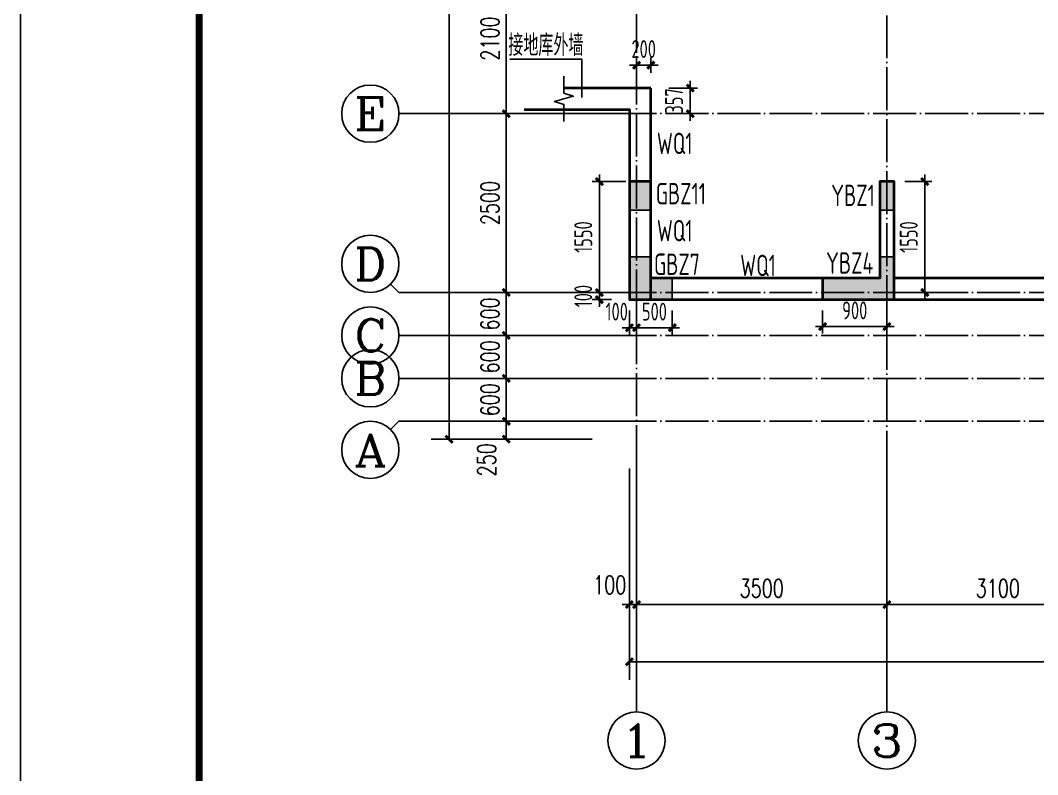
# Model space of a CAD drawing. Extents: x 393367 to 3005760, y 4998 to 826018.
# Drawn here: x 2339893 to 2354114, y 561166 to 571709 of the extents above; entities that cross this region are included whole.
import ezdxf
from ezdxf.enums import TextEntityAlignment as Align

# ---------------------------------------------------------------- set-up
doc = ezdxf.new("R2010")
doc.units = 0
doc.header["$LTSCALE"] = 1000
doc.linetypes.add('DOTE', pattern=[2.42, 2, -0.2, 0.02, -0.2])
doc.layers.get('0').update_dxf_attribs({"linetype": 'CONTINUOUS'})
doc.layers.get('Defpoints').update_dxf_attribs({"linetype": 'CONTINUOUS'})
for name, color, linetype in [('-TK', 7, 'CONTINUOUS'), ('AXIS', 3, 'CONTINUOUS'), ('AXIS_TEXT', 7, 'CONTINUOUS'), ('COLU_HATCH', 251, 'CONTINUOUS'), ('COLU_TH', 5, 'CONTINUOUS'), ('DIM', 3, 'CONTINUOUS'), ('DOTE', 8, 'DOTE'), ('S-砼墙', 150, 'CONTINUOUS'), ('TEXT', 7, 'CONTINUOUS'), ('THIN', 7, 'CONTINUOUS')]:
    doc.layers.add(name, color=color, linetype=linetype)
doc.layers.add('yichutu', color=7, linetype='CONTINUOUS', true_color=0xffffff, plot=False)
doc.styles.add('_TCH_AXIS', font='COMPLEX', dxfattribs={"bigfont": 'GBCBIG'})
doc.styles.add('_TCH_DIM_T3', font='SIMPLEX', dxfattribs={"width": 0.705882, "bigfont": 'GBCBIG'})
doc.styles.add('COMPLEX', font='COMPLEX')
doc.styles.add('TSSD_Rein', font='Tssdeng.shx', dxfattribs={"width": 0.7, "bigfont": 'hztxt.shx'})
doc.dimstyles.new('_TCH_ARCH&&100', dxfattribs={"dimtxt": 255, "dimasz": 100, "dimexe": 250, "dimexo": 300, "dimgap": 100, "dimtad": 1, "dimdec": 0, "dimzin": 0, "dimdsep": 46, "dimtxsty": '_TCH_DIM_T3', "dimblk": 'ARCHTICK', "dimcen": 0.09, "dimclrt": 7, "dimazin": 2, "dimtfac": 1, "dimtdec": 0, "dimtix": 1, "dimtmove": 2, "dimatfit": 3, "dimldrblk": 'ARCHTICK', "dimfxl": 1, "dimtolj": 1, "dimtzin": 0, "dimarcsym": 0})
doc.dimstyles.new('TSSD_100_100$0', dxfattribs={"dimtxt": 250, "dimasz": 100, "dimexe": 100, "dimexo": 250, "dimgap": 100, "dimtad": 1, "dimdec": 0, "dimzin": 0, "dimdsep": 46, "dimtxsty": 'TSSD_Rein', "dimblk": 'ARCHTICK', "dimcen": 0, "dimdle": 100, "dimclrt": 7, "dimadec": 0, "dimazin": 0, "dimtfac": 1, "dimtdec": 0, "dimtix": 1, "dimtmove": 2, "dimatfit": 3, "dimldrblk": '_tsdbk', "dimfxl": 1, "dimtolj": 1, "dimtzin": 0, "dimarcsym": 0})

# ---------------------------------------------------------------- blocks, each defined once
blk = doc.blocks.new('A1')
blk.add_lwpolyline([(0, 59400), (0, 0), (84100, 0), (84100, 59400)], close=True)
at = {"const_width": 100}
blk.add_lwpolyline([(2500, 58400), (2500, 1000), (83100, 1000), (83100, 58400)], close=True, dxfattribs=at)
blk = doc.blocks.new('_ArchTick')
at = {"color": 0, "linetype": 'ByBlock', "const_width": 0.4}
blk.add_lwpolyline([(-0.5, -0.5), (0.5, 0.5)], dxfattribs=at)
blk = doc.blocks.new('*D2626')
at = {"layer": 'Defpoints', "color": 0}
for p in [(2347987, 569455), (2348607, 569455), (2348607, 567905)]:
    blk.add_point(p, dxfattribs=at)
at = {"layer": 'DIM', "color": 0, "lineweight": -2}
for p, q in [((2347987, 567805), (2347987, 569555)), ((2348357, 569455), (2347887, 569455)), ((2348357, 567905), (2347887, 567905))]:
    blk.add_line(p, q, dxfattribs=at)
at = {"layer": 'DIM', "color": 0, "lineweight": -2, "xscale": 100, "yscale": 100, "zscale": 100}
for p, rotation in [((2347987, 569455), 90), ((2347987, 567905), 270)]:
    blk.add_blockref('_ArchTick', p, dxfattribs=dict(at, rotation=rotation))
at = {"layer": 'DIM', "color": 7, "insert": (2347762, 568680), "char_height": 250, "attachment_point": 5, "rotation": 90, "style": 'TSSD_Rein'}
blk.add_mtext('\\A1;1550', dxfattribs=at)
blk = doc.blocks.new('_tsdbk')
blk.add_line((-1, 0), (0, 0))
at = {"const_width": 0.5}
blk.add_lwpolyline([(-0.7, -0.7), (0.7, 0.7)], dxfattribs=at)
blk = doc.blocks.new('*D2627')
at = {"layer": 'Defpoints', "color": 0}
for p in [(2351107, 567905), (2352007, 567905), (2352007, 567430)]:
    blk.add_point(p, dxfattribs=at)
at = {"layer": 'DIM', "color": 0, "lineweight": -2}
for p, q in [((2351107, 567655), (2351107, 567330)), ((2352007, 567655), (2352007, 567330)), ((2351007, 567430), (2352107, 567430))]:
    blk.add_line(p, q, dxfattribs=at)
at = {"layer": 'DIM', "color": 0, "lineweight": -2, "xscale": 100, "yscale": 100, "zscale": 100, "rotation": 180}
blk.add_blockref('_ArchTick', (2351107, 567430), dxfattribs=at)
at = {"layer": 'DIM', "color": 0, "lineweight": -2, "xscale": 100, "yscale": 100, "zscale": 100}
blk.add_blockref('_ArchTick', (2352007, 567430), dxfattribs=at)
at = {"layer": 'DIM', "color": 7, "insert": (2351557, 567655), "char_height": 250, "attachment_point": 5, "style": 'TSSD_Rein'}
blk.add_mtext('\\A1;900', dxfattribs=at)
blk = doc.blocks.new('*D2628')
at = {"layer": 'Defpoints', "color": 0}
for p in [(2352007, 569455), (2352537, 569455), (2352007, 567905)]:
    blk.add_point(p, dxfattribs=at)
at = {"layer": 'DIM', "color": 0, "lineweight": -2}
for p, q in [((2352537, 567805), (2352537, 569555)), ((2352257, 569455), (2352637, 569455)), ((2352257, 567905), (2352637, 567905))]:
    blk.add_line(p, q, dxfattribs=at)
at = {"layer": 'DIM', "color": 0, "lineweight": -2, "xscale": 100, "yscale": 100, "zscale": 100}
for p, rotation in [((2352537, 569455), 90), ((2352537, 567905), 270)]:
    blk.add_blockref('_ArchTick', p, dxfattribs=dict(at, rotation=rotation))
at = {"layer": 'DIM', "color": 7, "insert": (2352312, 568680), "char_height": 250, "attachment_point": 5, "rotation": 90, "style": 'TSSD_Rein'}
blk.add_mtext('\\A1;1550', dxfattribs=at)
blk = doc.blocks.new('*D2698')
at = {"layer": 'Defpoints', "color": 0}
for p in [(2348507, 567905), (2349007, 567905), (2348507, 567413)]:
    blk.add_point(p, dxfattribs=at)
at = {"layer": 'DIM', "color": 0, "lineweight": -2}
for p, q in [((2348507, 567655), (2348507, 567313)), ((2349007, 567655), (2349007, 567313)), ((2348507, 567413), (2348407, 567413)), ((2349007, 567413), (2348507, 567413)), ((2349007, 567413), (2349107, 567413))]:
    blk.add_line(p, q, dxfattribs=at)
at = {"layer": 'DIM', "color": 0, "lineweight": -2, "xscale": 100, "yscale": 100, "zscale": 100}
blk.add_blockref('_ArchTick', (2348507, 567413), dxfattribs=at)
at = {"layer": 'DIM', "color": 0, "lineweight": -2, "xscale": 100, "yscale": 100, "zscale": 100, "rotation": 180}
blk.add_blockref('_ArchTick', (2349007, 567413), dxfattribs=at)
at = {"layer": 'DIM', "color": 7, "insert": (2348757, 567638), "char_height": 250, "attachment_point": 5, "style": 'TSSD_Rein'}
blk.add_mtext('\\A1;500', dxfattribs=at)
blk = doc.blocks.new('*D2732')
at = {"layer": 'Defpoints', "color": 0}
for p in [(2348507, 571083), (2348507, 570725), (2348707, 570725)]:
    blk.add_point(p, dxfattribs=at)
at = {"layer": 'DIM', "color": 0, "lineweight": -2}
for p, q in [((2348507, 570975), (2348507, 571183)), ((2348707, 570975), (2348707, 571183)), ((2348507, 571083), (2348407, 571083)), ((2348707, 571083), (2348507, 571083)), ((2348707, 571083), (2348807, 571083))]:
    blk.add_line(p, q, dxfattribs=at)
at = {"layer": 'DIM', "color": 0, "lineweight": -2, "xscale": 100, "yscale": 100, "zscale": 100}
blk.add_blockref('_ArchTick', (2348507, 571083), dxfattribs=at)
at = {"layer": 'DIM', "color": 0, "lineweight": -2, "xscale": 100, "yscale": 100, "zscale": 100, "rotation": 180}
blk.add_blockref('_ArchTick', (2348707, 571083), dxfattribs=at)
at = {"layer": 'DIM', "color": 7, "insert": (2348607, 571308), "char_height": 250, "attachment_point": 5, "style": 'TSSD_Rein'}
blk.add_mtext('\\A1;200', dxfattribs=at)
blk = doc.blocks.new('*D2733')
at = {"layer": 'Defpoints', "color": 0}
for p in [(2348707, 570762), (2348707, 570405), (2349257, 570405)]:
    blk.add_point(p, dxfattribs=at)
at = {"layer": 'DIM', "color": 0, "lineweight": -2}
for p, q in [((2349257, 570762), (2349257, 570862)), ((2348957, 570762), (2349357, 570762)), ((2349257, 570762), (2349257, 570405)), ((2348957, 570405), (2349357, 570405)), ((2349257, 570405), (2349257, 570305))]:
    blk.add_line(p, q, dxfattribs=at)
at = {"layer": 'DIM', "color": 0, "lineweight": -2, "xscale": 100, "yscale": 100, "zscale": 100}
for p, rotation in [((2349257, 570762), 270), ((2349257, 570405), 90)]:
    blk.add_blockref('_ArchTick', p, dxfattribs=dict(at, rotation=rotation))
at = {"layer": 'DIM', "color": 7, "insert": (2349032, 570583), "char_height": 250, "attachment_point": 5, "rotation": 90, "style": 'TSSD_Rein'}
blk.add_mtext('\\A1;357', dxfattribs=at)
blk = doc.blocks.new('*D2956')
at = {"layer": 'Defpoints', "color": 0}
for p in [(2348407, 567905), (2348507, 567905), (2348407, 567413)]:
    blk.add_point(p, dxfattribs=at)
at = {"layer": 'DIM', "color": 0, "lineweight": -2}
for p, q in [((2348407, 567655), (2348407, 567313)), ((2348507, 567655), (2348507, 567313)), ((2348407, 567413), (2348307, 567413)), ((2348507, 567413), (2348407, 567413)), ((2348507, 567413), (2348607, 567413))]:
    blk.add_line(p, q, dxfattribs=at)
at = {"layer": 'DIM', "color": 0, "lineweight": -2, "xscale": 100, "yscale": 100, "zscale": 100}
blk.add_blockref('_ArchTick', (2348407, 567413), dxfattribs=at)
at = {"layer": 'DIM', "color": 0, "lineweight": -2, "xscale": 100, "yscale": 100, "zscale": 100, "rotation": 180}
blk.add_blockref('_ArchTick', (2348507, 567413), dxfattribs=at)
at = {"layer": 'DIM', "color": 7, "insert": (2348230, 567638), "char_height": 250, "attachment_point": 5, "style": 'TSSD_Rein'}
blk.add_mtext('\\A1;100', dxfattribs=at)
blk = doc.blocks.new('*D2966')
at = {"layer": 'Defpoints', "color": 0}
for p in [(2347987, 567905), (2348407, 567905), (2348407, 567805)]:
    blk.add_point(p, dxfattribs=at)
at = {"layer": 'DIM', "color": 0, "lineweight": -2}
for p, q in [((2347987, 567905), (2347987, 568005)), ((2348157, 567905), (2347887, 567905)), ((2347987, 567805), (2347987, 567905)), ((2348157, 567805), (2347887, 567805)), ((2347987, 567805), (2347987, 567705))]:
    blk.add_line(p, q, dxfattribs=at)
at = {"layer": 'DIM', "color": 0, "lineweight": -2, "xscale": 100, "yscale": 100, "zscale": 100}
for p, rotation in [((2347987, 567905), 270), ((2347987, 567805), 90)]:
    blk.add_blockref('_ArchTick', p, dxfattribs=dict(at, rotation=rotation))
at = {"layer": 'DIM', "color": 7, "insert": (2347762, 567855), "char_height": 250, "attachment_point": 5, "rotation": 90, "style": 'TSSD_Rein'}
blk.add_mtext('\\A1;100', dxfattribs=at)
blk = doc.blocks.new('*D3547')
at = {"layer": 'AXIS', "color": 0, "lineweight": -2}
for p, q in [((2347886, 566105), (2346436, 566105)), ((2346686, 565855), (2346686, 566105)), ((2347886, 565855), (2346436, 565855))]:
    blk.add_line(p, q, dxfattribs=at)
at = {"layer": 'Defpoints', "color": 0}
for p in [(2346686, 566105), (2348186, 566105), (2348186, 565855)]:
    blk.add_point(p, dxfattribs=at)
at = {"layer": 'AXIS', "color": 0, "lineweight": -2, "xscale": 100, "yscale": 100, "zscale": 100}
for p, rotation in [((2346686, 566105), 90), ((2346686, 565855), 270)]:
    blk.add_blockref('_ArchTick', p, dxfattribs=dict(at, rotation=rotation))
at = {"layer": 'AXIS', "color": 7, "insert": (2346411, 565566), "char_height": 255, "attachment_point": 5, "rotation": 90, "style": '_TCH_DIM_T3'}
blk.add_mtext('\\A1;250', dxfattribs=at)
blk = doc.blocks.new('*D3548')
at = {"layer": 'AXIS', "color": 0, "lineweight": -2}
for p, q in [((2347886, 566705), (2346436, 566705)), ((2346686, 566705), (2346686, 566805)), ((2346686, 566105), (2346686, 566705)), ((2347886, 566105), (2346436, 566105)), ((2346686, 566105), (2346686, 566005))]:
    blk.add_line(p, q, dxfattribs=at)
at = {"layer": 'Defpoints', "color": 0}
for p in [(2346686, 566705), (2348186, 566705), (2348186, 566105)]:
    blk.add_point(p, dxfattribs=at)
at = {"layer": 'AXIS', "color": 0, "lineweight": -2, "xscale": 100, "yscale": 100, "zscale": 100}
for p, rotation in [((2346686, 566705), 270), ((2346686, 566105), 90)]:
    blk.add_blockref('_ArchTick', p, dxfattribs=dict(at, rotation=rotation))
at = {"layer": 'AXIS', "color": 7, "insert": (2346458, 566405), "char_height": 255, "attachment_point": 5, "rotation": 90, "style": '_TCH_DIM_T3'}
blk.add_mtext('\\A1;600', dxfattribs=at)
blk = doc.blocks.new('*D3549')
at = {"layer": 'AXIS', "color": 0, "lineweight": -2}
for p, q in [((2346686, 567305), (2346686, 567405)), ((2347886, 567305), (2346436, 567305)), ((2346686, 566705), (2346686, 567305)), ((2347886, 566705), (2346436, 566705)), ((2346686, 566705), (2346686, 566605))]:
    blk.add_line(p, q, dxfattribs=at)
at = {"layer": 'Defpoints', "color": 0}
for p in [(2346686, 567305), (2348186, 567305), (2348186, 566705)]:
    blk.add_point(p, dxfattribs=at)
at = {"layer": 'AXIS', "color": 0, "lineweight": -2, "xscale": 100, "yscale": 100, "zscale": 100}
for p, rotation in [((2346686, 567305), 270), ((2346686, 566705), 90)]:
    blk.add_blockref('_ArchTick', p, dxfattribs=dict(at, rotation=rotation))
at = {"layer": 'AXIS', "color": 7, "insert": (2346458, 567005), "char_height": 255, "attachment_point": 5, "rotation": 90, "style": '_TCH_DIM_T3'}
blk.add_mtext('\\A1;600', dxfattribs=at)
blk = doc.blocks.new('*D3550')
at = {"layer": 'AXIS', "color": 0, "lineweight": -2}
for p, q in [((2346686, 567905), (2346686, 568005)), ((2347886, 567905), (2346436, 567905)), ((2346686, 567305), (2346686, 567905)), ((2347886, 567305), (2346436, 567305)), ((2346686, 567305), (2346686, 567205))]:
    blk.add_line(p, q, dxfattribs=at)
at = {"layer": 'Defpoints', "color": 0}
for p in [(2346686, 567905), (2348186, 567905), (2348186, 567305)]:
    blk.add_point(p, dxfattribs=at)
at = {"layer": 'AXIS', "color": 0, "lineweight": -2, "xscale": 100, "yscale": 100, "zscale": 100}
for p, rotation in [((2346686, 567905), 270), ((2346686, 567305), 90)]:
    blk.add_blockref('_ArchTick', p, dxfattribs=dict(at, rotation=rotation))
at = {"layer": 'AXIS', "color": 7, "insert": (2346458, 567605), "char_height": 255, "attachment_point": 5, "rotation": 90, "style": '_TCH_DIM_T3'}
blk.add_mtext('\\A1;600', dxfattribs=at)
blk = doc.blocks.new('*D3551')
at = {"layer": 'AXIS', "color": 0, "lineweight": -2}
for p, q in [((2347886, 570405), (2346436, 570405)), ((2346686, 567905), (2346686, 570405)), ((2347886, 567905), (2346436, 567905))]:
    blk.add_line(p, q, dxfattribs=at)
at = {"layer": 'Defpoints', "color": 0}
for p in [(2346686, 570405), (2348186, 570405), (2348186, 567905)]:
    blk.add_point(p, dxfattribs=at)
at = {"layer": 'AXIS', "color": 0, "lineweight": -2, "xscale": 100, "yscale": 100, "zscale": 100}
for p, rotation in [((2346686, 570405), 90), ((2346686, 567905), 270)]:
    blk.add_blockref('_ArchTick', p, dxfattribs=dict(at, rotation=rotation))
at = {"layer": 'AXIS', "color": 7, "insert": (2346458, 569155), "char_height": 255, "attachment_point": 5, "rotation": 90, "style": '_TCH_DIM_T3'}
blk.add_mtext('\\A1;2500', dxfattribs=at)
blk = doc.blocks.new('*D3552')
at = {"layer": 'AXIS', "color": 0, "lineweight": -2}
for p, q in [((2347886, 572505), (2346436, 572505)), ((2346686, 570405), (2346686, 572505)), ((2347886, 570405), (2346436, 570405))]:
    blk.add_line(p, q, dxfattribs=at)
at = {"layer": 'Defpoints', "color": 0}
for p in [(2346686, 572505), (2348186, 572505), (2348186, 570405)]:
    blk.add_point(p, dxfattribs=at)
at = {"layer": 'AXIS', "color": 0, "lineweight": -2, "xscale": 100, "yscale": 100, "zscale": 100}
for p, rotation in [((2346686, 572505), 90), ((2346686, 570405), 270)]:
    blk.add_blockref('_ArchTick', p, dxfattribs=dict(at, rotation=rotation))
at = {"layer": 'AXIS', "color": 7, "insert": (2346458, 571455), "char_height": 255, "attachment_point": 5, "rotation": 90, "style": '_TCH_DIM_T3'}
blk.add_mtext('\\A1;2100', dxfattribs=at)
blk = doc.blocks.new('*D3558')
at = {"layer": 'AXIS', "color": 0, "lineweight": -2}
for p, q in [((2347886, 581105), (2345636, 581105)), ((2345886, 565855), (2345886, 581105)), ((2347886, 565855), (2345636, 565855))]:
    blk.add_line(p, q, dxfattribs=at)
at = {"layer": 'Defpoints', "color": 0}
for p in [(2345886, 581105), (2348186, 581105), (2348186, 565855)]:
    blk.add_point(p, dxfattribs=at)
at = {"layer": 'AXIS', "color": 0, "lineweight": -2, "xscale": 100, "yscale": 100, "zscale": 100}
for p, rotation in [((2345886, 581105), 90), ((2345886, 565855), 270)]:
    blk.add_blockref('_ArchTick', p, dxfattribs=dict(at, rotation=rotation))
at = {"layer": 'AXIS', "color": 7, "insert": (2345658, 573480), "char_height": 255, "attachment_point": 5, "rotation": 90, "style": '_TCH_DIM_T3'}
blk.add_mtext('\\A1;15250', dxfattribs=at)
blk = doc.blocks.new('*D3559')
at = {"layer": 'AXIS', "color": 0, "lineweight": -2}
for p, q in [((2348407, 565443), (2348407, 563293)), ((2348507, 565443), (2348507, 563293)), ((2348407, 563543), (2348307, 563543)), ((2348407, 563543), (2348507, 563543)), ((2348507, 563543), (2348607, 563543))]:
    blk.add_line(p, q, dxfattribs=at)
at = {"layer": 'Defpoints', "color": 0}
for p in [(2348407, 565743), (2348507, 565743), (2348507, 563543)]:
    blk.add_point(p, dxfattribs=at)
at = {"layer": 'AXIS', "color": 0, "lineweight": -2, "xscale": 100, "yscale": 100, "zscale": 100}
blk.add_blockref('_ArchTick', (2348407, 563543), dxfattribs=at)
at = {"layer": 'AXIS', "color": 0, "lineweight": -2, "xscale": 100, "yscale": 100, "zscale": 100, "rotation": 180}
blk.add_blockref('_ArchTick', (2348507, 563543), dxfattribs=at)
at = {"layer": 'AXIS', "color": 7, "insert": (2348132, 563818), "char_height": 255, "attachment_point": 5, "style": '_TCH_DIM_T3'}
blk.add_mtext('\\A1;100', dxfattribs=at)
blk = doc.blocks.new('*D3560')
at = {"layer": 'AXIS', "color": 0, "lineweight": -2}
for p, q in [((2348507, 565443), (2348507, 563293)), ((2352007, 565443), (2352007, 563293)), ((2348507, 563543), (2352007, 563543))]:
    blk.add_line(p, q, dxfattribs=at)
at = {"layer": 'Defpoints', "color": 0}
for p in [(2348507, 565743), (2352007, 565743), (2352007, 563543)]:
    blk.add_point(p, dxfattribs=at)
at = {"layer": 'AXIS', "color": 0, "lineweight": -2, "xscale": 100, "yscale": 100, "zscale": 100, "rotation": 180}
blk.add_blockref('_ArchTick', (2348507, 563543), dxfattribs=at)
at = {"layer": 'AXIS', "color": 0, "lineweight": -2, "xscale": 100, "yscale": 100, "zscale": 100}
blk.add_blockref('_ArchTick', (2352007, 563543), dxfattribs=at)
at = {"layer": 'AXIS', "color": 7, "insert": (2350257, 563770), "char_height": 255, "attachment_point": 5, "style": '_TCH_DIM_T3'}
blk.add_mtext('\\A1;3500', dxfattribs=at)
blk = doc.blocks.new('*D3561')
at = {"layer": 'AXIS', "color": 0, "lineweight": -2}
for p, q in [((2352007, 565443), (2352007, 563293)), ((2355107, 565443), (2355107, 563293)), ((2352007, 563543), (2355107, 563543))]:
    blk.add_line(p, q, dxfattribs=at)
at = {"layer": 'Defpoints', "color": 0}
for p in [(2352007, 565743), (2355107, 565743), (2355107, 563543)]:
    blk.add_point(p, dxfattribs=at)
at = {"layer": 'AXIS', "color": 0, "lineweight": -2, "xscale": 100, "yscale": 100, "zscale": 100, "rotation": 180}
blk.add_blockref('_ArchTick', (2352007, 563543), dxfattribs=at)
at = {"layer": 'AXIS', "color": 0, "lineweight": -2, "xscale": 100, "yscale": 100, "zscale": 100}
blk.add_blockref('_ArchTick', (2355107, 563543), dxfattribs=at)
at = {"layer": 'AXIS', "color": 7, "insert": (2353557, 563770), "char_height": 255, "attachment_point": 5, "style": '_TCH_DIM_T3'}
blk.add_mtext('\\A1;3100', dxfattribs=at)
blk = doc.blocks.new('*D3568')
at = {"layer": 'AXIS', "color": 0, "lineweight": -2}
for p, q in [((2348407, 565443), (2348407, 562493)), ((2403407, 565443), (2403407, 562493)), ((2348407, 562743), (2403407, 562743))]:
    blk.add_line(p, q, dxfattribs=at)
at = {"layer": 'Defpoints', "color": 0}
for p in [(2348407, 565743), (2403407, 565743), (2403407, 562743)]:
    blk.add_point(p, dxfattribs=at)
at = {"layer": 'AXIS', "color": 0, "lineweight": -2, "xscale": 100, "yscale": 100, "zscale": 100, "rotation": 180}
blk.add_blockref('_ArchTick', (2348407, 562743), dxfattribs=at)
at = {"layer": 'AXIS', "color": 0, "lineweight": -2, "xscale": 100, "yscale": 100, "zscale": 100}
blk.add_blockref('_ArchTick', (2403407, 562743), dxfattribs=at)
at = {"layer": 'AXIS', "color": 7, "insert": (2375907, 562970), "char_height": 255, "attachment_point": 5, "style": '_TCH_DIM_T3'}
blk.add_mtext('\\A1;55000', dxfattribs=at)
blk = doc.blocks.new('_axiso')
blk.add_circle((0, 0), 0.5)
at = {"layer": 'AXIS_TEXT', "style": 'COMPLEX', "width": 1.041667}
blk.add_attdef('A', text='', height=0.56, dxfattribs=at).set_placement((-0.25, -0.28), (0.25, -0.28), align=Align.FIT)
blk = doc.blocks.new('yct-841-594-84100-59400-100-1000')
at = {"layer": 'yichutu', "color": 7, "true_color": 0xffffff}
blk.add_lwpolyline([(0, 0), (0, 59400), (84100, 59400), (84100, 0)], close=True, dxfattribs=at)

msp = doc.modelspace()

# ---------------------------------------------------------------- hatches: boundary and pattern name
at = {"layer": 'COLU_HATCH'}
for points in [[(2348406.75758, 569454.96714), (2348706.75562, 569454.96729), (2348706.75562, 569054.96729), (2348406.75758, 569054.96714)], [(2352106.75775, 569054.96423), (2352106.75775, 569454.96423), (2351906.75775, 569454.96423), (2351906.75775, 569054.96423)], [(2348706.75758, 568104.96426), (2348706.75562, 568404.97024), (2348406.75758, 568404.97009), (2348406.75758, 567804.96935), (2349006.76134, 567804.97157), (2349006.76257, 568104.9656)], [(2351906.75775, 568104.96426), (2351906.75775, 568404.96426), (2352106.75775, 568404.96426), (2352106.75775, 567804.96426), (2351106.75145, 567804.96426), (2351106.75145, 568104.96426)]]:
    msp.add_hatch(color=256, dxfattribs=at).paths.add_polyline_path(points)

# ---------------------------------------------------------------- linework, layer by layer
at = {"layer": 'AXIS'}
for p, q in [((2348185.81868, 570404.96449), (2345185.81868, 570404.96449)), ((2345068.66139, 568022.12178), (2345185.81868, 567904.96449)), ((2348185.81868, 567904.96449), (2345185.81868, 567904.96449)), ((2348185.81868, 567304.96449), (2345185.81868, 567304.96449)), ((2348185.81868, 566704.96449), (2345185.81868, 566704.96449)), ((2345068.66139, 565987.8072), (2345185.81868, 566104.96449)), ((2348185.81868, 566104.96449), (2345185.81868, 566104.96449)), ((2348506.7542, 565742.59672), (2348506.7542, 562042.59672)), ((2352006.7542, 565742.59672), (2352006.7542, 562042.59672))]:
    msp.add_line(p, q, dxfattribs=at)
at = {"layer": 'COLU_TH'}
for points in [[(2348406.75758, 569454.96714), (2348706.75562, 569454.96729), (2348706.75562, 569054.96729), (2348406.75758, 569054.96714)], [(2352106.75775, 569054.96423), (2352106.75775, 569454.96423), (2351906.75775, 569454.96423), (2351906.75775, 569054.96423)], [(2348706.75758, 568104.96426), (2348706.75562, 568404.97024), (2348406.75758, 568404.97009), (2348406.75758, 567804.96935), (2349006.76134, 567804.97157), (2349006.76257, 568104.9656)], [(2351906.75775, 568104.96426), (2351906.75775, 568404.96426), (2352106.75775, 568404.96426), (2352106.75775, 567804.96426), (2351106.75145, 567804.96426), (2351106.75145, 568104.96426)]]:
    msp.add_lwpolyline(points, close=True, dxfattribs=at)
at = {"layer": 'DOTE', "linetype": 'DOTE', "ltscale": 0.3}
for p, q in [((2348506.7542, 581295.24995), (2348506.7542, 565742.59672)), ((2352006.7542, 572504.96449), (2352006.7542, 565742.59672)), ((2348185.81868, 570404.96449), (2403862.55658, 570404.96449)), ((2348185.81868, 567904.96449), (2403862.55658, 567904.96449)), ((2348185.81868, 567304.96449), (2403862.55658, 567304.96449)), ((2348185.81868, 566704.96449), (2403862.55658, 566704.96449)), ((2348185.81868, 566104.96449), (2403862.55658, 566104.96449))]:
    msp.add_line(p, q, dxfattribs=at)
at = {"layer": 'S-砼墙', "color": 40, "lineweight": 35}
for points in [[(2346936.43397, 570461.55163), (2348406.75468, 570461.55163), (2348406.75758, 567804.96935), (2358806.75578, 567804.96426), (2358806.75578, 566604.96515), (2365606.94913, 566604.96515), (2365606.94913, 567804.96426), (2386206.94553, 567804.96426), (2386206.94553, 566604.96515), (2393007.13888, 566604.96515), (2393007.13888, 567804.96426), (2403407.13708, 567804.96935), (2403407.14046, 575204.96449), (2404537.91262, 575204.96449)], [(2348706.75372, 570761.55163), (2347491.09223, 570761.55163)]]:
    msp.add_lwpolyline(points, dxfattribs=at)
msp.add_lwpolyline([(2365306.78783, 566904.96515), (2359106.75578, 566904.96515), (2359106.75578, 566904.96515), (2359106.75578, 566904.96515), (2359106.75578, 571104.96528), (2358906.75578, 571104.96528), (2358906.75578, 568104.96426), (2352106.75775, 568104.96426), (2352106.75775, 569454.96423), (2351906.75775, 569454.96423), (2351906.75775, 568104.96426), (2348706.75758, 568104.96426), (2348706.75372, 570761.55163, 43064.7151153383)], format="xyb", dxfattribs=at)
at = {"layer": 'S-砼墙', "color": 150, "lineweight": 35}
for points in [[(2348706.75562, 569454.96729), (2348406.75758, 569454.96714), (2348406.75758, 567804.96935), (2348706.75562, 567804.9695)], [(2352106.75775, 567804.96426), (2352106.75775, 569454.96423), (2351906.75775, 569454.96423), (2351906.75775, 568104.96426), (2351106.75145, 568104.96426), (2351106.75145, 567804.96426)]]:
    msp.add_lwpolyline(points, close=True, dxfattribs=at)
at = {"layer": 'TEXT', "color": 230}
msp.add_lwpolyline([(2347743.45516, 570632.8287), (2347743.45516, 571166.68461), (2346734.73833, 571166.68461)], dxfattribs=at)
at = {"layer": 'THIN'}
msp.add_lwpolyline([(2347491.09223, 570293.55163), (2347491.09223, 570533.55163), (2347359.09223, 570575.55163), (2347623.09223, 570647.55163), (2347491.09223, 570689.55163), (2347491.09223, 570929.55163)], dxfattribs=at)

# ---------------------------------------------------------------- block references
at = {"layer": '-TK'}
msp.add_blockref('A1', (2339893.38356, 527962.12225), dxfattribs=at)
at = {"layer": 'AXIS'}
ref = msp.add_blockref('_axiso', (2344785.81868, 570404.96449), dxfattribs=dict(at, xscale=800, yscale=800, zscale=800))
ref.add_attrib('A', 'E', dxfattribs={"layer": 'AXIS_TEXT', "height": 452.54834, "style": '_TCH_AXIS', "width": 1.3125}).set_placement((2344559.54451, 570178.69032), (2345012.09285, 570178.69032), align=Align.FIT)
ref = msp.add_blockref('_axiso', (2344785.81868, 568304.96449), dxfattribs=dict(at, xscale=800, yscale=800, zscale=800))
ref.add_attrib('A', 'D', dxfattribs={"layer": 'AXIS_TEXT', "height": 452.54834, "style": '_TCH_AXIS', "width": 1.235294}).set_placement((2344559.54451, 568078.69032), (2345012.09285, 568078.69032), align=Align.FIT)
ref = msp.add_blockref('_axiso', (2344785.81868, 567304.96449), dxfattribs=dict(at, xscale=800, yscale=800, zscale=800))
ref.add_attrib('A', 'C', dxfattribs={"layer": 'AXIS_TEXT', "height": 452.54834, "style": '_TCH_AXIS', "width": 1.4}).set_placement((2344559.54451, 567078.69032), (2345012.09285, 567078.69032), align=Align.FIT)
ref = msp.add_blockref('_axiso', (2344785.81868, 566704.96449), dxfattribs=dict(at, xscale=800, yscale=800, zscale=800))
ref.add_attrib('A', 'B', dxfattribs={"layer": 'AXIS_TEXT', "height": 452.54834, "style": '_TCH_AXIS', "width": 1.235294}).set_placement((2344559.54451, 566478.69032), (2345012.09285, 566478.69032), align=Align.FIT)
ref = msp.add_blockref('_axiso', (2344785.81868, 565704.96449), dxfattribs=dict(at, xscale=800, yscale=800, zscale=800))
ref.add_attrib('A', 'A', dxfattribs={"layer": 'AXIS_TEXT', "height": 452.54834, "style": '_TCH_AXIS', "width": 1.166667}).set_placement((2344559.54451, 565478.69032), (2345012.09285, 565478.69032), align=Align.FIT)
ref = msp.add_blockref('_axiso', (2348506.7542, 561642.59672), dxfattribs=dict(at, xscale=800, yscale=800, zscale=800))
ref.add_attrib('A', '1', dxfattribs={"layer": 'AXIS_TEXT', "height": 452.54834, "style": '_TCH_AXIS', "width": 2.333333}).set_placement((2348280.48003, 561416.32255), (2348733.02837, 561416.32255), align=Align.FIT)
ref = msp.add_blockref('_axiso', (2352006.7542, 561642.59672), dxfattribs=dict(at, xscale=800, yscale=800, zscale=800))
ref.add_attrib('A', '3', dxfattribs={"layer": 'AXIS_TEXT', "height": 452.54834, "style": '_TCH_AXIS', "width": 1.5}).set_placement((2351780.48003, 561416.32255), (2352233.02837, 561416.32255), align=Align.FIT)
at = {"layer": 'yichutu'}
msp.add_blockref('yct-841-594-84100-59400-100-1000', (2339893.38356, 527962.12225), dxfattribs=at)

# ---------------------------------------------------------------- texts
at = {"layer": 'TEXT', "color": 230, "style": 'TSSD_Rein', "width": 0.7}
for s, p in [('接地库外墙', (2346715.21372, 571212.05677)), ('WQ1', (2348790.93459, 569839.24965)), ('WQ1', (2348790.93459, 568619.77585)), ('WQ1', (2349956.12199, 568133.80529))]:
    msp.add_text(s, height=300, dxfattribs=at).set_placement(p)
at = {"layer": 'TEXT', "style": 'TSSD_Rein', "width": 0.7}
for s, p in [('GBZ11', (2348776.65925, 569136.26348)), ('GBZ7', (2348751.96704, 568149.45414))]:
    msp.add_text(s, height=300, dxfattribs=at).set_placement(p)
at = {"layer": 'TEXT', "color": 30, "style": 'TSSD_Rein', "width": 0.7}
for s, p in [('YBZ1', (2351227.7428, 569112.6658)), ('YBZ4', (2351156.21924, 568167.6228))]:
    msp.add_text(s, height=300, dxfattribs=at).set_placement(p)

# ---------------------------------------------------------------- dimensions: what is measured, and where the dimension line sits
at = {"layer": 'AXIS'}
for p1, p2, distance, picture, middle in [((2348185.81868, 565854.96449), (2348185.81868, 581104.9645), 2300, '*D3558', (2345658.31868, 573479.9645)), ((2348185.81868, 570404.96449), (2348185.81868, 572504.96449), 1500, '*D3552', (2346458.31868, 571454.96449)), ((2348185.81868, 567904.96449), (2348185.81868, 570404.96449), 1500, '*D3551', (2346458.31868, 569154.96449)), ((2348185.81868, 567304.96449), (2348185.81868, 567904.96449), 1500, '*D3550', (2346458.31868, 567604.96449)), ((2348185.81868, 566704.96449), (2348185.81868, 567304.96449), 1500, '*D3549', (2346458.31868, 567004.96449)), ((2348185.81868, 566104.96449), (2348185.81868, 566704.96449), 1500, '*D3548', (2346458.31868, 566404.96449)), ((2348406.7542, 565742.59672), (2403406.7542, 565742.59672), -3000, '*D3568', (2375906.7542, 562970.09672)), ((2348506.7542, 565742.59672), (2352006.7542, 565742.59672), -2200, '*D3560', (2350256.7542, 563770.09672)), ((2352006.7542, 565742.59672), (2355106.7542, 565742.59672), -2200, '*D3561', (2353556.7542, 563770.09672))]:
    dim = msp.add_aligned_dim(p1=p1, p2=p2, distance=distance, dimstyle='_TCH_ARCH&&100', dxfattribs=at)
    dim.commit()
    dim.dimension.update_dxf_attribs({"geometry": picture, "text_midpoint": middle})
for base, p1, p2, angle, picture, middle in [((2346685.81868, 566104.96449), (2348185.81868, 565854.96449), (2348185.81868, 566104.96449), 90, '*D3547', (2346410.81868, 565565.96449)), ((2348506.7542, 563542.59672), (2348406.7542, 565742.59672), (2348506.7542, 565742.59672), 0, '*D3559', (2348131.7542, 563817.59672))]:
    dim = msp.add_linear_dim(base=base, p1=p1, p2=p2, angle=angle, dimstyle='_TCH_ARCH&&100', dxfattribs=at)
    dim.commit()
    dim.dimension.update_dxf_attribs({"geometry": picture, "text_midpoint": middle, "dimtype": 161})
at = {"layer": 'DIM'}
for base, p1, p2, picture, middle in [((2348506.7542, 571083.20779), (2348706.7542, 570725.06979), (2348506.7542, 570725.06979), '*D2732', (2348606.7542, 571308.20779)), ((2348506.7542, 567412.762), (2349006.75758, 567904.96426), (2348506.7542, 567904.96449), '*D2698', (2348756.75589, 567637.762)), ((2352006.7542, 567429.96449), (2351106.75145, 567904.96449), (2352006.7542, 567904.96449), '*D2627', (2351556.75283, 567654.96449))]:
    dim = msp.add_linear_dim(base=base, p1=p1, p2=p2, dimstyle='TSSD_100_100$0', dxfattribs=at)
    dim.commit()
    dim.dimension.update_dxf_attribs({"geometry": picture, "text_midpoint": middle})
for base, p1, p2, picture, middle in [((2349257.14834, 570404.96449), (2348706.7542, 570761.55163), (2348706.7542, 570404.96449), '*D2733', (2349032.14834, 570583.25806)), ((2347986.66621, 569454.96729), (2348606.75224, 567904.96464), (2348606.75224, 569454.96729), '*D2626', (2347761.66621, 568679.96596)), ((2352536.87234, 569454.96423), (2352006.7542, 567904.96449), (2352006.7542, 569454.96423), '*D2628', (2352311.87234, 568679.96436)), ((2347986.66621, 567904.96464), (2348406.75755, 567804.96935), (2348406.75755, 567904.96464), '*D2966', (2347761.66621, 567854.96699))]:
    dim = msp.add_linear_dim(base=base, p1=p1, p2=p2, angle=90, dimstyle='TSSD_100_100$0', dxfattribs=at)
    dim.commit()
    dim.dimension.update_dxf_attribs({"geometry": picture, "text_midpoint": middle})
dim = msp.add_linear_dim(base=(2348406.75758, 567412.762), p1=(2348506.7542, 567904.96441), p2=(2348406.75758, 567904.96441), dimstyle='TSSD_100_100$0', dxfattribs=at)
dim.commit()
dim.dimension.update_dxf_attribs({"geometry": '*D2956', "text_midpoint": (2348230.06175, 567637.762), "dimtype": 160})

doc.saveas('drawing.dxf')
